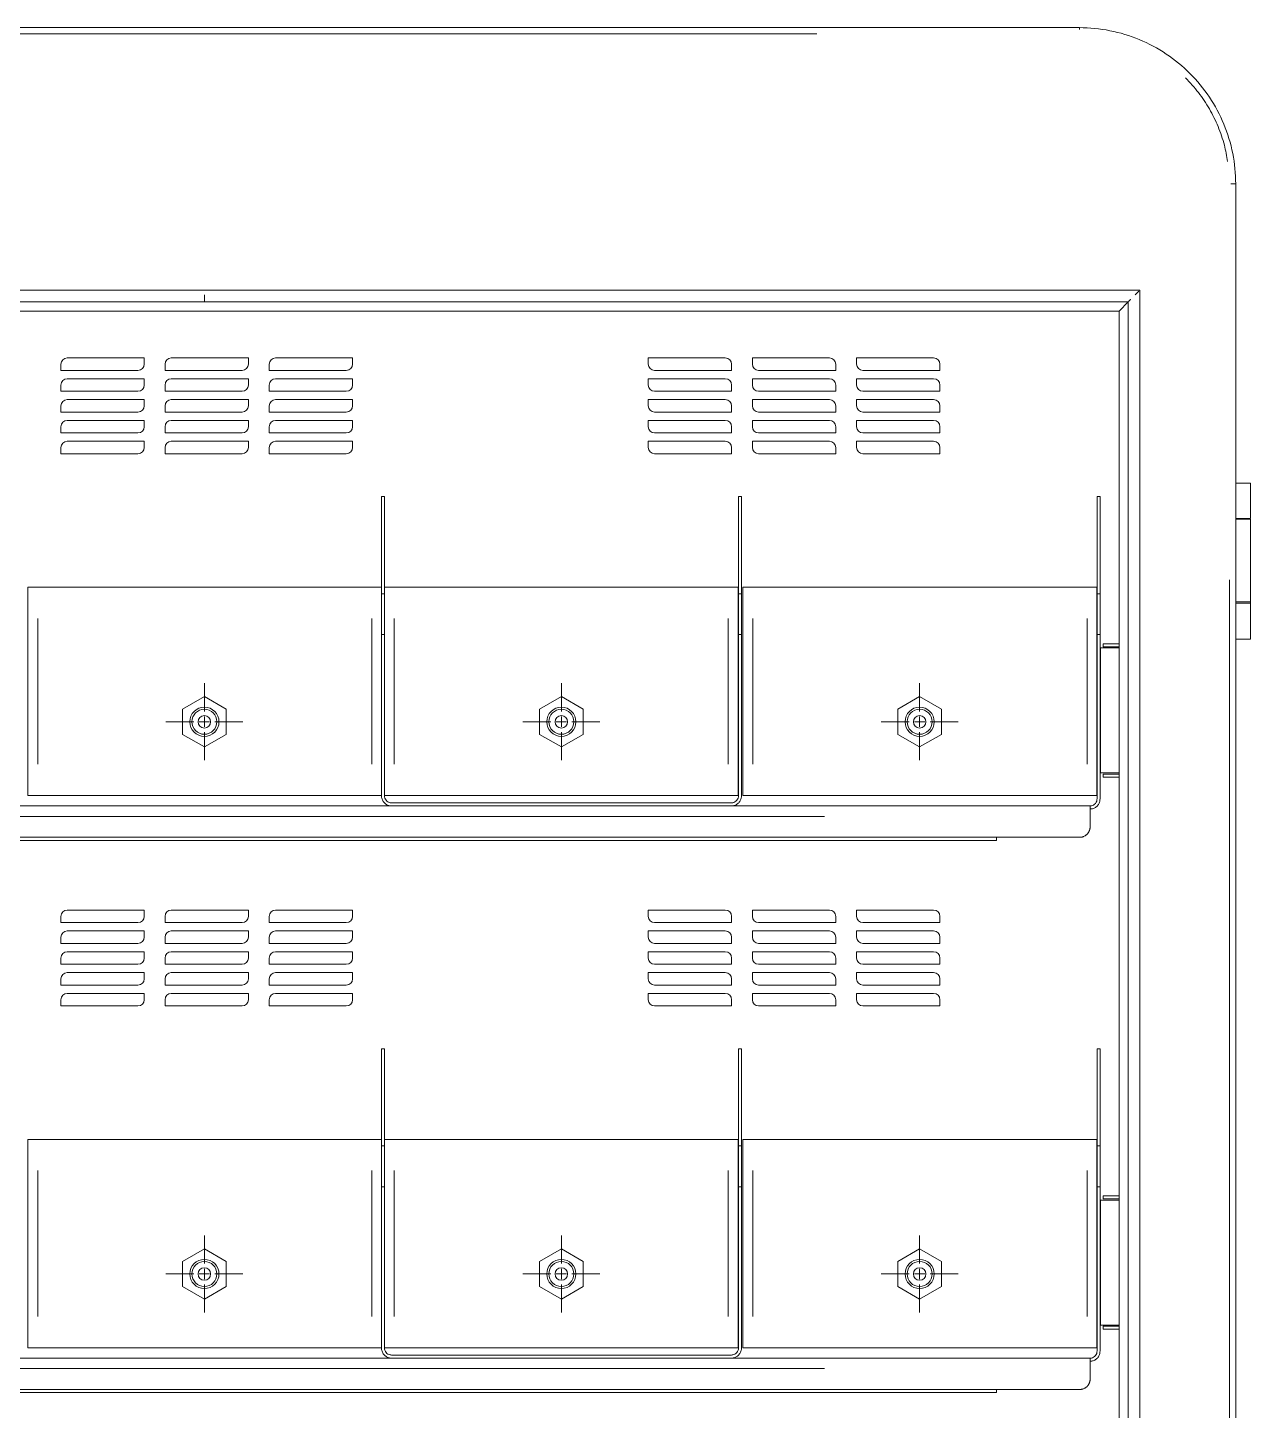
# Model space of a CAD drawing. Header units: millimetres. Extents: x 1896 to 8684, y 846 to 6829.
# Drawn here: x 4286 to 4873, y 4153 to 4816 of the extents above; entities that cross this region are included whole.
import ezdxf

# ---------------------------------------------------------------- set-up
doc = ezdxf.new("R2010")
doc.units = ezdxf.units.MM

# ---------------------------------------------------------------- blocks, each defined once
blk = doc.blocks.new('SW_CENTERMARKSYMBOL_7')
at = {"color": 0, "linetype": 'Continuous', "lineweight": 0}
for p, q in [((0, 5), (0, 18.5)), ((-5, 0), (-18.5, 0)), ((0, 0), (-2.5, 0)), ((0, 0), (0, 2.5)), ((0, 0), (0, -2.5)), ((0, 0), (2.5, 0)), ((5, 0), (18.5, 0)), ((0, -5), (0, -18.5))]:
    blk.add_line(p, q, dxfattribs=at)
blk = doc.blocks.new('SW_CENTERMARKSYMBOL_18')
at = {"color": 0, "linetype": 'Continuous', "lineweight": 0}
for p, q in [((0, 5), (0, 18.5)), ((-5, 0), (-18.5, 0)), ((0, 0), (-2.5, 0)), ((0, 0), (0, 2.5)), ((0, 0), (0, -2.5)), ((0, 0), (2.5, 0)), ((5, 0), (18.5, 0)), ((0, -5), (0, -18.5))]:
    blk.add_line(p, q, dxfattribs=at)
blk = doc.blocks.new('SW_CENTERMARKSYMBOL_19')
at = {"color": 0, "linetype": 'Continuous', "lineweight": 0}
for p, q in [((0, 5), (0, 18.5)), ((-5, 0), (-18.5, 0)), ((0, 0), (-2.5, 0)), ((0, 0), (0, 2.5)), ((0, 0), (0, -2.5)), ((0, 0), (2.5, 0)), ((5, 0), (18.5, 0)), ((0, -5), (0, -18.5))]:
    blk.add_line(p, q, dxfattribs=at)
blk = doc.blocks.new('SW_CENTERMARKSYMBOL_21')
at = {"color": 0, "linetype": 'Continuous', "lineweight": 0}
for p, q in [((0, 5), (0, 18.5)), ((-5, 0), (-18.5, 0)), ((0, 0), (-2.5, 0)), ((0, 0), (0, 2.5)), ((0, 0), (0, -2.5)), ((0, 0), (2.5, 0)), ((5, 0), (18.5, 0)), ((0, -5), (0, -18.5))]:
    blk.add_line(p, q, dxfattribs=at)
blk = doc.blocks.new('SW_CENTERMARKSYMBOL_23')
at = {"color": 0, "linetype": 'Continuous', "lineweight": 0}
for p, q in [((0, 5), (0, 18.5)), ((-5, 0), (-18.5, 0)), ((0, 0), (-2.5, 0)), ((0, 0), (0, 2.5)), ((0, 0), (0, -2.5)), ((0, 0), (2.5, 0)), ((5, 0), (18.5, 0)), ((0, -5), (0, -18.5))]:
    blk.add_line(p, q, dxfattribs=at)
blk = doc.blocks.new('SW_CENTERMARKSYMBOL_24')
at = {"color": 0, "linetype": 'Continuous', "lineweight": 0}
for p, q in [((0, 5), (0, 18.5)), ((-5, 0), (-18.5, 0)), ((0, 0), (-2.5, 0)), ((0, 0), (0, 2.5)), ((0, 0), (0, -2.5)), ((0, 0), (2.5, 0)), ((5, 0), (18.5, 0)), ((0, -5), (0, -18.5))]:
    blk.add_line(p, q, dxfattribs=at)

msp = doc.modelspace()

# ---------------------------------------------------------------- linework, layer by layer
at = {"color": 7, "linetype": 'Continuous', "lineweight": 15}
for p, q in [((3950.5484, 4816.1362), (4790.548, 4816.1362)), ((4865.5483, 4741.1359), (4865.5483, 3474.1359)), ((3921.5481, 4690.1391), (4819.5483, 4690.1391)), ((4370.546, 4690.1205), (3921.5667, 4690.1205)), ((4819.5297, 4690.1205), (4370.546, 4690.1205)), ((4819.5297, 3517.1545), (4819.5297, 4690.1205)), ((4819.5483, 4690.1391), (4819.5483, 3517.1359)), ((4370.546, 4684.5406), (3927.1466, 4684.5406)), ((3931.5378, 4680.1494), (4809.5586, 4680.1494)), ((3931.5388, 4680.1484), (4809.5576, 4680.1484)), ((4813.9502, 4684.5406), (4370.546, 4684.5406)), ((4809.5586, 4680.1494), (4809.5576, 4680.1484)), ((4809.5576, 4680.1484), (4809.5576, 3527.1266)), ((4813.9502, 4684.5406), (4809.5586, 4680.1494)), ((4809.5586, 4680.1494), (4809.5586, 3527.1256)), ((4813.9502, 3522.7342), (4813.9502, 4684.5406)), ((4301.6622, 4654.6395), (4301.6622, 4651.6393)), ((4301.6622, 4651.6393), (4338.6623, 4651.6393)), ((4341.6621, 4657.6393), (4304.6624, 4657.6393)), ((4341.6621, 4654.6395), (4341.6621, 4657.6393)), ((4351.6623, 4654.6395), (4351.6623, 4651.6393)), ((4351.6623, 4651.6393), (4388.662, 4651.6393)), ((4391.6623, 4657.6393), (4354.6621, 4657.6393)), ((4391.6623, 4654.6395), (4391.6623, 4657.6393)), ((4401.6621, 4654.6395), (4401.6621, 4651.6393)), ((4401.6621, 4651.6393), (4438.6622, 4651.6393)), ((4441.662, 4657.6393), (4404.6623, 4657.6393)), ((4441.662, 4654.6395), (4441.662, 4657.6393)), ((4583.5716, 4657.6393), (4583.5716, 4654.6395)), ((4620.5718, 4657.6393), (4583.5716, 4657.6393)), ((4586.5719, 4651.6393), (4623.5716, 4651.6393)), ((4623.5716, 4651.6393), (4623.5716, 4654.6395)), ((4633.5718, 4657.6393), (4633.5718, 4654.6395)), ((4670.5715, 4657.6393), (4633.5718, 4657.6393)), ((4636.5716, 4651.6393), (4673.5718, 4651.6393)), ((4673.5718, 4651.6393), (4673.5718, 4654.6395)), ((4683.5715, 4657.6393), (4683.5715, 4654.6395)), ((4720.5717, 4657.6393), (4683.5715, 4657.6393)), ((4686.5718, 4651.6393), (4723.5715, 4651.6393)), ((4723.5715, 4651.6393), (4723.5715, 4654.6395)), ((4341.6621, 4647.6396), (4304.6624, 4647.6396)), ((4341.6621, 4644.6393), (4341.6621, 4647.6396)), ((4391.6623, 4647.6396), (4354.6621, 4647.6396)), ((4391.6623, 4644.6393), (4391.6623, 4647.6396)), ((4441.662, 4647.6396), (4404.6623, 4647.6396)), ((4441.662, 4644.6393), (4441.662, 4647.6396)), ((4583.5716, 4647.6396), (4583.5716, 4644.6393)), ((4620.5718, 4647.6396), (4583.5716, 4647.6396)), ((4633.5718, 4647.6396), (4633.5718, 4644.6393)), ((4670.5715, 4647.6396), (4633.5718, 4647.6396)), ((4683.5715, 4647.6396), (4683.5715, 4644.6393)), ((4720.5717, 4647.6396), (4683.5715, 4647.6396)), ((4301.6622, 4644.6393), (4301.6622, 4641.6395)), ((4301.6622, 4641.6395), (4338.6623, 4641.6395)), ((4351.6623, 4644.6393), (4351.6623, 4641.6395)), ((4351.6623, 4641.6395), (4388.662, 4641.6395)), ((4401.6621, 4644.6393), (4401.6621, 4641.6395)), ((4401.6621, 4641.6395), (4438.6622, 4641.6395)), ((4586.5719, 4641.6395), (4623.5716, 4641.6395)), ((4623.5716, 4641.6395), (4623.5716, 4644.6393)), ((4636.5716, 4641.6395), (4673.5718, 4641.6395)), ((4673.5718, 4641.6395), (4673.5718, 4644.6393)), ((4686.5718, 4641.6395), (4723.5715, 4641.6395)), ((4723.5715, 4641.6395), (4723.5715, 4644.6393)), ((4301.6622, 4634.6396), (4301.6622, 4631.6393)), ((4301.6622, 4631.6393), (4338.6623, 4631.6393)), ((4341.6621, 4637.6393), (4304.6624, 4637.6393)), ((4341.6621, 4634.6396), (4341.6621, 4637.6393)), ((4351.6623, 4634.6396), (4351.6623, 4631.6393)), ((4351.6623, 4631.6393), (4388.662, 4631.6393)), ((4391.6623, 4637.6393), (4354.6621, 4637.6393)), ((4391.6623, 4634.6396), (4391.6623, 4637.6393)), ((4401.6621, 4634.6396), (4401.6621, 4631.6393)), ((4401.6621, 4631.6393), (4438.6622, 4631.6393)), ((4441.662, 4637.6393), (4404.6623, 4637.6393)), ((4441.662, 4634.6396), (4441.662, 4637.6393)), ((4583.5716, 4637.6393), (4583.5716, 4634.6396)), ((4620.5718, 4637.6393), (4583.5716, 4637.6393)), ((4586.5719, 4631.6393), (4623.5716, 4631.6393)), ((4623.5716, 4631.6393), (4623.5716, 4634.6396)), ((4633.5718, 4637.6393), (4633.5718, 4634.6396)), ((4670.5715, 4637.6393), (4633.5718, 4637.6393)), ((4636.5716, 4631.6393), (4673.5718, 4631.6393)), ((4673.5718, 4631.6393), (4673.5718, 4634.6396)), ((4683.5715, 4637.6393), (4683.5715, 4634.6396)), ((4720.5717, 4637.6393), (4683.5715, 4637.6393)), ((4686.5718, 4631.6393), (4723.5715, 4631.6393)), ((4723.5715, 4631.6393), (4723.5715, 4634.6396)), ((4341.6621, 4627.6393), (4304.6624, 4627.6393)), ((4341.6621, 4624.6393), (4341.6621, 4627.6393)), ((4391.6623, 4627.6393), (4354.6621, 4627.6393)), ((4391.6623, 4624.6393), (4391.6623, 4627.6393)), ((4441.662, 4627.6393), (4404.6623, 4627.6393)), ((4441.662, 4624.6393), (4441.662, 4627.6393)), ((4583.5716, 4627.6393), (4583.5716, 4624.6393)), ((4620.5718, 4627.6393), (4583.5716, 4627.6393)), ((4633.5718, 4627.6393), (4633.5718, 4624.6393)), ((4670.5715, 4627.6393), (4633.5718, 4627.6393)), ((4683.5715, 4627.6393), (4683.5715, 4624.6393)), ((4720.5717, 4627.6393), (4683.5715, 4627.6393)), ((4301.6622, 4624.6393), (4301.6622, 4621.6393)), ((4301.6622, 4621.6393), (4338.6623, 4621.6393)), ((4351.6623, 4624.6393), (4351.6623, 4621.6393)), ((4351.6623, 4621.6393), (4388.662, 4621.6393)), ((4401.6621, 4624.6393), (4401.6621, 4621.6393)), ((4401.6621, 4621.6393), (4438.6622, 4621.6393)), ((4586.5719, 4621.6393), (4623.5716, 4621.6393)), ((4623.5716, 4621.6393), (4623.5716, 4624.6393)), ((4636.5716, 4621.6393), (4673.5718, 4621.6393)), ((4673.5718, 4621.6393), (4673.5718, 4624.6393)), ((4686.5718, 4621.6393), (4723.5715, 4621.6393)), ((4723.5715, 4621.6393), (4723.5715, 4624.6393)), ((4301.6622, 4614.6393), (4301.6622, 4611.6393)), ((4341.6621, 4617.6394), (4304.6624, 4617.6394)), ((4341.6621, 4614.6393), (4341.6621, 4617.6394)), ((4351.6623, 4614.6393), (4351.6623, 4611.6393)), ((4391.6623, 4617.6394), (4354.6621, 4617.6394)), ((4391.6623, 4614.6393), (4391.6623, 4617.6394)), ((4401.6621, 4614.6393), (4401.6621, 4611.6393)), ((4441.662, 4617.6394), (4404.6623, 4617.6394)), ((4441.662, 4614.6393), (4441.662, 4617.6394)), ((4583.5716, 4617.6394), (4583.5716, 4614.6393)), ((4620.5718, 4617.6394), (4583.5716, 4617.6394)), ((4623.5716, 4611.6393), (4623.5716, 4614.6393)), ((4633.5718, 4617.6394), (4633.5718, 4614.6393)), ((4670.5715, 4617.6394), (4633.5718, 4617.6394)), ((4673.5718, 4611.6393), (4673.5718, 4614.6393)), ((4683.5715, 4617.6394), (4683.5715, 4614.6393)), ((4720.5717, 4617.6394), (4683.5715, 4617.6394)), ((4723.5715, 4611.6393), (4723.5715, 4614.6393)), ((4301.6622, 4611.6393), (4338.6623, 4611.6393)), ((4351.6623, 4611.6393), (4388.662, 4611.6393)), ((4401.6621, 4611.6393), (4438.6622, 4611.6393)), ((4586.5719, 4611.6393), (4623.5716, 4611.6393)), ((4636.5716, 4611.6393), (4673.5718, 4611.6393)), ((4686.5718, 4611.6393), (4723.5715, 4611.6393)), ((4865.5483, 4597.6143), (4865.5745, 4597.6143)), ((4865.5745, 4597.6143), (4865.5745, 4594.6143)), ((4865.5745, 4597.6143), (4872.5745, 4597.6143)), ((4865.5745, 4594.6143), (4865.5745, 4583.5925)), ((4872.5745, 4580.5924), (4872.5745, 4597.6143)), ((4455.5261, 4591.1389), (4456.959, 4591.1389)), ((4455.5261, 4591.1389), (4455.5261, 4544.457)), ((4456.959, 4544.457), (4456.959, 4591.1389)), ((4626.9147, 4591.1389), (4628.3481, 4591.1389)), ((4626.9147, 4544.457), (4626.9147, 4591.1389)), ((4628.3481, 4591.1389), (4628.3481, 4544.457)), ((4799.02, 4591.1389), (4800.4529, 4591.1389)), ((4799.02, 4544.457), (4799.02, 4591.1389)), ((4800.4529, 4591.1389), (4800.4529, 4544.457)), ((4865.5745, 4580.5924), (4865.5483, 4580.5924)), ((4865.5483, 4580.3249), (4872.5745, 4580.3249)), ((4865.5745, 4583.5925), (4865.5745, 4580.5924)), ((4872.5745, 4580.5924), (4865.5745, 4580.5924)), ((4868.9629, 4580.3249), (4868.9629, 4580.5924)), ((4872.5745, 4539.9037), (4872.5745, 4580.3249)), ((4285.866, 4547.6389), (4285.866, 4447.639)), ((4290.6429, 4547.6389), (4450.987, 4547.6389)), ((4461.6467, 4547.6389), (4621.9909, 4547.6389)), ((4626.7673, 4447.639), (4626.7673, 4547.6389)), ((4629.059, 4547.6389), (4629.059, 4447.639)), ((4633.836, 4547.6389), (4794.1801, 4547.6389)), ((4798.9571, 4547.6389), (4798.9571, 4447.639)), ((4455.5261, 4524.8797), (4455.5261, 4544.457)), ((4456.959, 4544.457), (4456.959, 4524.8797)), ((4626.9147, 4524.8797), (4626.9147, 4544.457)), ((4628.3481, 4544.457), (4628.3481, 4524.8797)), ((4799.02, 4524.8797), (4799.02, 4544.457)), ((4800.4529, 4544.457), (4800.4529, 4524.8797)), ((4865.5483, 4540.6385), (4865.5745, 4540.6385)), ((4872.5745, 4539.9037), (4865.5483, 4539.9037)), ((4865.5745, 4540.6385), (4865.5745, 4537.6385)), ((4865.5745, 4540.6385), (4872.5745, 4540.6385)), ((4872.5745, 4522.6143), (4872.5745, 4540.6385)), ((4865.5745, 4537.6385), (4865.5745, 4525.6143)), ((4865.5745, 4525.6143), (4865.5745, 4522.6143)), ((4455.5261, 4447.639), (4455.5261, 4524.8797)), ((4456.959, 4524.8797), (4456.959, 4447.639)), ((4626.9147, 4524.8797), (4626.9147, 4447.639)), ((4628.3481, 4447.639), (4628.3481, 4524.8797)), ((4799.02, 4524.8797), (4799.02, 4446.1389)), ((4800.4529, 4446.1389), (4800.4529, 4524.8797)), ((4802.0079, 4520.4824), (4802.0079, 4519.0468)), ((4802.0079, 4520.4824), (4809.5576, 4520.4824)), ((4809.5576, 4519.0468), (4802.0079, 4519.0468)), ((4865.5745, 4522.6143), (4865.5483, 4522.6143)), ((4872.5745, 4522.6143), (4865.5745, 4522.6143)), ((4800.5735, 4518.4823), (4800.5735, 4458.4823)), ((4809.5576, 4518.4823), (4800.5735, 4518.4823)), ((4360.1043, 4489.0657), (4370.5484, 4495.0955)), ((4370.5484, 4495.0955), (4380.9926, 4489.0657)), ((4531.4342, 4489.0657), (4541.8784, 4495.0955)), ((4541.8784, 4495.0955), (4552.3226, 4489.0657)), ((4703.4041, 4489.0657), (4713.8483, 4495.0955)), ((4713.8483, 4495.0955), (4724.2925, 4489.0657)), ((4360.1043, 4477.0058), (4360.1043, 4489.0657)), ((4380.9926, 4489.0657), (4380.9926, 4477.0058)), ((4531.4342, 4477.0058), (4531.4342, 4489.0657)), ((4552.3226, 4489.0657), (4552.3226, 4477.0058)), ((4703.4041, 4477.0058), (4703.4041, 4489.0657)), ((4724.2925, 4489.0657), (4724.2925, 4477.0058)), ((4370.5484, 4470.9759), (4360.1043, 4477.0058)), ((4380.9926, 4477.0058), (4370.5484, 4470.9759)), ((4541.8784, 4470.9759), (4531.4342, 4477.0058)), ((4552.3226, 4477.0058), (4541.8784, 4470.9759)), ((4713.8483, 4470.9759), (4703.4041, 4477.0058)), ((4724.2925, 4477.0058), (4713.8483, 4470.9759)), ((4800.5735, 4458.4823), (4809.5576, 4458.4823)), ((4802.0079, 4456.4822), (4802.0079, 4457.9177)), ((4809.5576, 4457.9177), (4802.0079, 4457.9177)), ((4802.0079, 4456.4822), (4809.5576, 4456.4822)), ((4450.987, 4447.639), (4290.6429, 4447.639)), ((4621.9909, 4447.639), (4461.6467, 4447.639)), ((4794.1801, 4447.639), (4633.836, 4447.639)), ((3945.42, 4442.6389), (4795.6764, 4442.6389)), ((4623.5711, 4444.1391), (4460.303, 4444.1391)), ((4460.303, 4442.6389), (4623.5711, 4442.6389)), ((4795.6764, 4442.6389), (4795.6764, 4437.639)), ((4795.6764, 4437.639), (4795.6764, 4432.6389)), ((3950.2613, 4427.6391), (4790.8351, 4427.6391)), ((3995.9666, 4426.1261), (4750.6968, 4426.1261)), ((4750.6968, 4427.6391), (4750.6968, 4426.1261)), ((4301.6622, 4389.6394), (4301.6622, 4386.6394)), ((4301.6622, 4386.6394), (4338.6623, 4386.6394)), ((4341.6621, 4392.6394), (4304.6624, 4392.6394)), ((4341.6621, 4389.6394), (4341.6621, 4392.6394)), ((4351.6623, 4389.6394), (4351.6623, 4386.6394)), ((4351.6623, 4386.6394), (4388.662, 4386.6394)), ((4391.6623, 4392.6394), (4354.6621, 4392.6394)), ((4391.6623, 4389.6394), (4391.6623, 4392.6394)), ((4401.6621, 4389.6394), (4401.6621, 4386.6394)), ((4401.6621, 4386.6394), (4438.6622, 4386.6394)), ((4441.662, 4392.6394), (4404.6623, 4392.6394)), ((4441.662, 4389.6394), (4441.662, 4392.6394)), ((4583.5716, 4392.6394), (4583.5716, 4389.6394)), ((4620.5718, 4392.6394), (4583.5716, 4392.6394)), ((4586.5719, 4386.6394), (4623.5716, 4386.6394)), ((4623.5716, 4386.6394), (4623.5716, 4389.6394)), ((4633.5718, 4392.6394), (4633.5718, 4389.6394)), ((4670.5715, 4392.6394), (4633.5718, 4392.6394)), ((4636.5716, 4386.6394), (4673.5718, 4386.6394)), ((4673.5718, 4386.6394), (4673.5718, 4389.6394)), ((4683.5715, 4392.6394), (4683.5715, 4389.6394)), ((4720.5717, 4392.6394), (4683.5715, 4392.6394)), ((4686.5718, 4386.6394), (4723.5715, 4386.6394)), ((4723.5715, 4386.6394), (4723.5715, 4389.6394)), ((4301.6622, 4379.6394), (4301.6622, 4376.6394)), ((4341.6621, 4382.6395), (4304.6624, 4382.6395)), ((4341.6621, 4379.6394), (4341.6621, 4382.6395)), ((4351.6623, 4379.6394), (4351.6623, 4376.6394)), ((4391.6623, 4382.6395), (4354.6621, 4382.6395)), ((4391.6623, 4379.6394), (4391.6623, 4382.6395)), ((4401.6621, 4379.6394), (4401.6621, 4376.6394)), ((4441.662, 4382.6395), (4404.6623, 4382.6395)), ((4441.662, 4379.6394), (4441.662, 4382.6395)), ((4583.5716, 4382.6395), (4583.5716, 4379.6394)), ((4620.5718, 4382.6395), (4583.5716, 4382.6395)), ((4623.5716, 4376.6394), (4623.5716, 4379.6394)), ((4633.5718, 4382.6395), (4633.5718, 4379.6394)), ((4670.5715, 4382.6395), (4633.5718, 4382.6395)), ((4673.5718, 4376.6394), (4673.5718, 4379.6394)), ((4683.5715, 4382.6395), (4683.5715, 4379.6394)), ((4720.5717, 4382.6395), (4683.5715, 4382.6395)), ((4723.5715, 4376.6394), (4723.5715, 4379.6394)), ((4301.6622, 4376.6394), (4338.6623, 4376.6394)), ((4351.6623, 4376.6394), (4388.662, 4376.6394)), ((4401.6621, 4376.6394), (4438.6622, 4376.6394)), ((4586.5719, 4376.6394), (4623.5716, 4376.6394)), ((4636.5716, 4376.6394), (4673.5718, 4376.6394)), ((4686.5718, 4376.6394), (4723.5715, 4376.6394)), ((4301.6622, 4369.6394), (4301.6622, 4366.6394)), ((4301.6622, 4366.6394), (4338.6623, 4366.6394)), ((4341.6621, 4372.6395), (4304.6624, 4372.6395)), ((4341.6621, 4369.6394), (4341.6621, 4372.6395)), ((4351.6623, 4369.6394), (4351.6623, 4366.6394)), ((4351.6623, 4366.6394), (4388.662, 4366.6394)), ((4391.6623, 4372.6395), (4354.6621, 4372.6395)), ((4391.6623, 4369.6394), (4391.6623, 4372.6395)), ((4401.6621, 4369.6394), (4401.6621, 4366.6394)), ((4401.6621, 4366.6394), (4438.6622, 4366.6394)), ((4441.662, 4372.6395), (4404.6623, 4372.6395)), ((4441.662, 4369.6394), (4441.662, 4372.6395)), ((4583.5716, 4372.6395), (4583.5716, 4369.6394)), ((4620.5718, 4372.6395), (4583.5716, 4372.6395)), ((4586.5719, 4366.6394), (4623.5716, 4366.6394)), ((4623.5716, 4366.6394), (4623.5716, 4369.6394)), ((4633.5718, 4372.6395), (4633.5718, 4369.6394)), ((4670.5715, 4372.6395), (4633.5718, 4372.6395)), ((4636.5716, 4366.6394), (4673.5718, 4366.6394)), ((4673.5718, 4366.6394), (4673.5718, 4369.6394)), ((4683.5715, 4372.6395), (4683.5715, 4369.6394)), ((4720.5717, 4372.6395), (4683.5715, 4372.6395)), ((4686.5718, 4366.6394), (4723.5715, 4366.6394)), ((4723.5715, 4366.6394), (4723.5715, 4369.6394)), ((4301.6622, 4359.6395), (4301.6622, 4356.6394)), ((4341.6621, 4362.6395), (4304.6624, 4362.6395)), ((4341.6621, 4359.6395), (4341.6621, 4362.6395)), ((4351.6623, 4359.6395), (4351.6623, 4356.6394)), ((4391.6623, 4362.6395), (4354.6621, 4362.6395)), ((4391.6623, 4359.6395), (4391.6623, 4362.6395)), ((4401.6621, 4359.6395), (4401.6621, 4356.6394)), ((4441.662, 4362.6395), (4404.6623, 4362.6395)), ((4441.662, 4359.6395), (4441.662, 4362.6395)), ((4583.5716, 4362.6395), (4583.5716, 4359.6395)), ((4620.5718, 4362.6395), (4583.5716, 4362.6395)), ((4623.5716, 4356.6394), (4623.5716, 4359.6395)), ((4633.5718, 4362.6395), (4633.5718, 4359.6395)), ((4670.5715, 4362.6395), (4633.5718, 4362.6395)), ((4673.5718, 4356.6394), (4673.5718, 4359.6395)), ((4683.5715, 4362.6395), (4683.5715, 4359.6395)), ((4720.5717, 4362.6395), (4683.5715, 4362.6395)), ((4723.5715, 4356.6394), (4723.5715, 4359.6395)), ((4301.6622, 4356.6394), (4338.6623, 4356.6394)), ((4351.6623, 4356.6394), (4388.662, 4356.6394)), ((4401.6621, 4356.6394), (4438.6622, 4356.6394)), ((4586.5719, 4356.6394), (4623.5716, 4356.6394)), ((4636.5716, 4356.6394), (4673.5718, 4356.6394)), ((4686.5718, 4356.6394), (4723.5715, 4356.6394)), ((4301.6622, 4349.6395), (4301.6622, 4346.6394)), ((4301.6622, 4346.6394), (4338.6623, 4346.6394)), ((4341.6621, 4352.6395), (4304.6624, 4352.6395)), ((4341.6621, 4349.6395), (4341.6621, 4352.6395)), ((4351.6623, 4349.6395), (4351.6623, 4346.6394)), ((4351.6623, 4346.6394), (4388.662, 4346.6394)), ((4391.6623, 4352.6395), (4354.6621, 4352.6395)), ((4391.6623, 4349.6395), (4391.6623, 4352.6395)), ((4401.6621, 4349.6395), (4401.6621, 4346.6394)), ((4401.6621, 4346.6394), (4438.6622, 4346.6394)), ((4441.662, 4352.6395), (4404.6623, 4352.6395)), ((4441.662, 4349.6395), (4441.662, 4352.6395)), ((4583.5716, 4352.6395), (4583.5716, 4349.6395)), ((4620.5718, 4352.6395), (4583.5716, 4352.6395)), ((4586.5719, 4346.6394), (4623.5716, 4346.6394)), ((4623.5716, 4346.6394), (4623.5716, 4349.6395)), ((4633.5718, 4352.6395), (4633.5718, 4349.6395)), ((4670.5715, 4352.6395), (4633.5718, 4352.6395)), ((4636.5716, 4346.6394), (4673.5718, 4346.6394)), ((4673.5718, 4346.6394), (4673.5718, 4349.6395)), ((4683.5715, 4352.6395), (4683.5715, 4349.6395)), ((4720.5717, 4352.6395), (4683.5715, 4352.6395)), ((4686.5718, 4346.6394), (4723.5715, 4346.6394)), ((4723.5715, 4346.6394), (4723.5715, 4349.6395)), ((4455.5261, 4326.139), (4456.959, 4326.139)), ((4455.5261, 4326.139), (4455.5261, 4279.4569)), ((4456.959, 4279.4569), (4456.959, 4326.139)), ((4626.9147, 4326.139), (4628.3481, 4326.139)), ((4626.9147, 4279.4569), (4626.9147, 4326.139)), ((4628.3481, 4326.139), (4628.3481, 4279.4569)), ((4799.02, 4326.139), (4800.4529, 4326.139)), ((4799.02, 4279.4569), (4799.02, 4326.139)), ((4800.4529, 4326.139), (4800.4529, 4279.4569)), ((4285.866, 4282.6391), (4285.866, 4182.6389)), ((4290.6429, 4282.6391), (4450.987, 4282.6391)), ((4461.6467, 4282.6391), (4621.9909, 4282.6391)), ((4626.7673, 4182.6389), (4626.7673, 4282.6391)), ((4629.059, 4282.6391), (4629.059, 4182.6389)), ((4633.836, 4282.6391), (4794.1801, 4282.6391)), ((4798.9571, 4282.6391), (4798.9571, 4182.6389)), ((4455.5261, 4259.8796), (4455.5261, 4279.4569)), ((4456.959, 4279.4569), (4456.959, 4259.8796)), ((4626.9147, 4259.8796), (4626.9147, 4279.4569)), ((4628.3481, 4279.4569), (4628.3481, 4259.8796)), ((4799.02, 4259.8796), (4799.02, 4279.4569)), ((4800.4529, 4279.4569), (4800.4529, 4259.8796)), ((4455.5261, 4182.6389), (4455.5261, 4259.8796)), ((4456.959, 4259.8796), (4456.959, 4182.6389)), ((4626.9147, 4259.8796), (4626.9147, 4182.6389)), ((4628.3481, 4182.6389), (4628.3481, 4259.8796)), ((4799.02, 4259.8796), (4799.02, 4181.139)), ((4800.4529, 4181.139), (4800.4529, 4259.8796)), ((4800.5735, 4253.4824), (4800.5735, 4193.4822)), ((4809.5576, 4253.4824), (4800.5735, 4253.4824)), ((4802.0079, 4255.4822), (4802.0079, 4254.047)), ((4802.0079, 4255.4822), (4809.5576, 4255.4822)), ((4809.5576, 4254.047), (4802.0079, 4254.047)), ((4360.1043, 4224.0656), (4370.5484, 4230.0957)), ((4370.5484, 4230.0957), (4380.9926, 4224.0656)), ((4531.4342, 4224.0656), (4541.8784, 4230.0957)), ((4541.8784, 4230.0957), (4552.3226, 4224.0656)), ((4713.8483, 4230.0957), (4703.4041, 4224.0656)), ((4724.2925, 4224.0656), (4713.8483, 4230.0957)), ((4360.1043, 4212.0059), (4360.1043, 4224.0656)), ((4380.9926, 4224.0656), (4380.9926, 4212.0059)), ((4531.4342, 4212.0059), (4531.4342, 4224.0656)), ((4552.3226, 4224.0656), (4552.3226, 4212.0059)), ((4703.4041, 4224.0656), (4703.4041, 4212.0059)), ((4724.2925, 4212.0059), (4724.2925, 4224.0656)), ((4370.5484, 4205.9758), (4360.1043, 4212.0059)), ((4380.9926, 4212.0059), (4370.5484, 4205.9758)), ((4541.8784, 4205.9758), (4531.4342, 4212.0059)), ((4552.3226, 4212.0059), (4541.8784, 4205.9758)), ((4703.4041, 4212.0059), (4713.8483, 4205.9758)), ((4713.8483, 4205.9758), (4724.2925, 4212.0059)), ((4800.5735, 4193.4822), (4809.5576, 4193.4822)), ((4802.0079, 4191.4824), (4802.0079, 4192.9176)), ((4809.5576, 4192.9176), (4802.0079, 4192.9176)), ((4802.0079, 4191.4824), (4809.5576, 4191.4824)), ((4450.987, 4182.6389), (4290.6429, 4182.6389)), ((4621.9909, 4182.6389), (4461.6467, 4182.6389)), ((4794.1801, 4182.6389), (4633.836, 4182.6389)), ((3945.42, 4177.6391), (4795.6764, 4177.6391)), ((4623.5711, 4179.1389), (4460.303, 4179.1389)), ((4460.303, 4177.6391), (4623.5711, 4177.6391)), ((4795.6764, 4177.6391), (4795.6764, 4172.6389)), ((4795.6764, 4172.6389), (4795.6764, 4167.6391)), ((3950.2613, 4162.639), (4790.8351, 4162.639)), ((3995.9666, 4161.1259), (4750.6968, 4161.1259)), ((4750.6968, 4162.639), (4750.6968, 4161.1259))]:
    msp.add_line(p, q, dxfattribs=at)
at = {"color": 8, "linetype": 'Continuous', "lineweight": 15}
for p, q in [((4664.5481, 4813.1359), (4076.5483, 4813.1359)), ((4790.548, 4816.0918), (4790.548, 4815.2574)), ((4863.2461, 4741.1359), (4865.3199, 4741.1359)), ((4819.0653, 4689.6561), (4817.3401, 4687.9304)), ((4865.5703, 4594.6143), (4865.5521, 4594.6143)), ((4865.5521, 4583.5925), (4865.5703, 4583.5925)), ((4862.5481, 3664.1861), (4862.5481, 4551.086)), ((4455.7411, 4544.457), (4456.7444, 4544.457)), ((4627.1297, 4544.457), (4628.133, 4544.457)), ((4799.235, 4544.457), (4800.2383, 4544.457)), ((4290.6429, 4532.6391), (4290.6429, 4462.6389)), ((4450.987, 4532.6391), (4450.987, 4462.6389)), ((4461.6467, 4462.6389), (4461.6467, 4532.6391)), ((4621.9909, 4462.6389), (4621.9909, 4532.6391)), ((4633.836, 4532.6391), (4633.836, 4462.6389)), ((4794.1801, 4532.6391), (4794.1801, 4462.6389)), ((4865.5703, 4537.6385), (4865.5521, 4537.6385)), ((4865.5521, 4525.6143), (4865.5703, 4525.6143)), ((4456.7444, 4524.8797), (4455.7411, 4524.8797)), ((4628.133, 4524.8797), (4627.1297, 4524.8797)), ((4800.2383, 4524.8797), (4799.235, 4524.8797)), ((4668.1377, 4437.639), (4072.9587, 4437.639)), ((4455.7411, 4279.4569), (4456.7444, 4279.4569)), ((4627.1297, 4279.4569), (4628.133, 4279.4569)), ((4799.235, 4279.4569), (4800.2383, 4279.4569)), ((4290.6429, 4267.639), (4290.6429, 4197.639)), ((4450.987, 4267.639), (4450.987, 4197.639)), ((4461.6467, 4197.639), (4461.6467, 4267.639)), ((4621.9909, 4197.639), (4621.9909, 4267.639)), ((4633.836, 4267.639), (4633.836, 4197.639)), ((4794.1801, 4267.639), (4794.1801, 4197.639)), ((4456.7444, 4259.8796), (4455.7411, 4259.8796)), ((4628.133, 4259.8796), (4627.1297, 4259.8796)), ((4800.2383, 4259.8796), (4799.235, 4259.8796)), ((4668.1377, 4172.6389), (4072.9587, 4172.6389))]:
    msp.add_line(p, q, dxfattribs=at)
at = {"color": 7, "linetype": 'Continuous', "lineweight": 15}
for centre, radius in [((4370.5483, 4483.0358), 7), ((4370.5483, 4483.0358), 6.0092), ((4370.5483, 4483.0358), 3), ((4541.8783, 4483.0358), 7), ((4541.8783, 4483.0358), 6.0092), ((4541.8783, 4483.0358), 3), ((4713.8483, 4483.0358), 7), ((4713.8483, 4483.0358), 6.0092), ((4713.8483, 4483.0358), 3), ((4370.5483, 4218.0358), 7), ((4370.5483, 4218.0358), 6.0092), ((4370.5483, 4218.0358), 3), ((4541.8783, 4218.0358), 7), ((4541.8783, 4218.0358), 6.0092), ((4541.8783, 4218.0358), 3), ((4713.8483, 4218.0358), 7), ((4713.8483, 4218.0358), 6.0092), ((4713.8483, 4218.0358), 3)]:
    msp.add_circle(centre, radius, dxfattribs=at)
for centre, start, end in [((4304.6622, 4654.6394), 90, 180), ((4338.6622, 4654.6394), 270, 0), ((4354.6622, 4654.6394), 90, 180), ((4388.6622, 4654.6394), 270, 0), ((4404.6622, 4654.6394), 90, 180), ((4438.6622, 4654.6394), 270, 0), ((4586.5717, 4654.6394), 180, 270), ((4620.5717, 4654.6394), 0, 90), ((4636.5717, 4654.6394), 180, 270), ((4670.5717, 4654.6394), 0, 90), ((4686.5717, 4654.6394), 180, 270), ((4720.5717, 4654.6394), 0, 90), ((4304.6622, 4644.6394), 90, 180), ((4354.6622, 4644.6394), 90, 180), ((4404.6622, 4644.6394), 90, 180), ((4620.5717, 4644.6394), 0, 90), ((4670.5717, 4644.6394), 0, 90), ((4720.5717, 4644.6394), 0, 90), ((4338.6622, 4644.6394), 270, 0), ((4388.6622, 4644.6394), 270, 0), ((4438.6622, 4644.6394), 270, 0), ((4586.5717, 4644.6394), 180, 270), ((4636.5717, 4644.6394), 180, 270), ((4686.5717, 4644.6394), 180, 270), ((4304.6622, 4634.6394), 90, 180), ((4338.6622, 4634.6394), 270, 0), ((4354.6622, 4634.6394), 90, 180), ((4388.6622, 4634.6394), 270, 0), ((4404.6622, 4634.6394), 90, 180), ((4438.6622, 4634.6394), 270, 0), ((4586.5717, 4634.6394), 180, 270), ((4620.5717, 4634.6394), 0, 90), ((4636.5717, 4634.6394), 180, 270), ((4670.5717, 4634.6394), 0, 90), ((4686.5717, 4634.6394), 180, 270), ((4720.5717, 4634.6394), 0, 90), ((4304.6622, 4624.6394), 90, 180), ((4354.6622, 4624.6394), 90, 180), ((4404.6622, 4624.6394), 90, 180), ((4620.5717, 4624.6394), 0, 90), ((4670.5717, 4624.6394), 0, 90), ((4720.5717, 4624.6394), 0, 90), ((4338.6622, 4624.6394), 270, 0), ((4388.6622, 4624.6394), 270, 0), ((4438.6622, 4624.6394), 270, 0), ((4586.5717, 4624.6394), 180, 270), ((4636.5717, 4624.6394), 180, 270), ((4686.5717, 4624.6394), 180, 270), ((4304.6622, 4614.6394), 90, 180), ((4338.6622, 4614.6394), 270, 0), ((4354.6622, 4614.6394), 90, 180), ((4388.6622, 4614.6394), 270, 0), ((4404.6622, 4614.6394), 90, 180), ((4438.6622, 4614.6394), 270, 0), ((4586.5717, 4614.6394), 180, 270), ((4620.5717, 4614.6394), 0, 90), ((4636.5717, 4614.6394), 180, 270), ((4670.5717, 4614.6394), 0, 90), ((4686.5717, 4614.6394), 180, 270), ((4720.5717, 4614.6394), 0, 90), ((4304.6622, 4389.6394), 90, 180), ((4338.6622, 4389.6394), 270, 0), ((4354.6622, 4389.6394), 90, 180), ((4388.6622, 4389.6394), 270, 0), ((4404.6622, 4389.6394), 90, 180), ((4438.6622, 4389.6394), 270, 0), ((4586.5717, 4389.6394), 180, 270), ((4620.5717, 4389.6394), 0, 90), ((4636.5717, 4389.6394), 180, 270), ((4670.5717, 4389.6394), 0, 90), ((4686.5717, 4389.6394), 180, 270), ((4720.5717, 4389.6394), 0, 90), ((4304.6622, 4379.6394), 90, 180), ((4338.6622, 4379.6394), 270, 0), ((4354.6622, 4379.6394), 90, 180), ((4388.6622, 4379.6394), 270, 0), ((4404.6622, 4379.6394), 90, 180), ((4438.6622, 4379.6394), 270, 0), ((4586.5717, 4379.6394), 180, 270), ((4620.5717, 4379.6394), 0, 90), ((4636.5717, 4379.6394), 180, 270), ((4670.5717, 4379.6394), 0, 90), ((4686.5717, 4379.6394), 180, 270), ((4720.5717, 4379.6394), 0, 90), ((4304.6622, 4369.6394), 90, 180), ((4338.6622, 4369.6394), 270, 0), ((4354.6622, 4369.6394), 90, 180), ((4388.6622, 4369.6394), 270, 0), ((4404.6622, 4369.6394), 90, 180), ((4438.6622, 4369.6394), 270, 0), ((4586.5717, 4369.6394), 180, 270), ((4620.5717, 4369.6394), 0, 90), ((4636.5717, 4369.6394), 180, 270), ((4670.5717, 4369.6394), 0, 90), ((4686.5717, 4369.6394), 180, 270), ((4720.5717, 4369.6394), 0, 90), ((4304.6622, 4359.6394), 90, 180), ((4338.6622, 4359.6394), 270, 0), ((4354.6622, 4359.6394), 90, 180), ((4388.6622, 4359.6394), 270, 0), ((4404.6622, 4359.6394), 90, 180), ((4438.6622, 4359.6394), 270, 0), ((4586.5717, 4359.6394), 180, 270), ((4620.5717, 4359.6394), 0, 90), ((4636.5717, 4359.6394), 180, 270), ((4670.5717, 4359.6394), 0, 90), ((4686.5717, 4359.6394), 180, 270), ((4720.5717, 4359.6394), 0, 90), ((4304.6622, 4349.6394), 90, 180), ((4338.6622, 4349.6394), 270, 0), ((4354.6622, 4349.6394), 90, 180), ((4388.6622, 4349.6394), 270, 0), ((4404.6622, 4349.6394), 90, 180), ((4438.6622, 4349.6394), 270, 0), ((4586.5717, 4349.6394), 180, 270), ((4620.5717, 4349.6394), 0, 90), ((4636.5717, 4349.6394), 180, 270), ((4670.5717, 4349.6394), 0, 90), ((4686.5717, 4349.6394), 180, 270), ((4720.5717, 4349.6394), 0, 90)]:
    msp.add_arc(centre, 3, start, end, dxfattribs=at)
for points, knots in [([(4865.5483, 4741.136), (4865.5518, 4750.9528), (4863.6008, 4760.7693), (4856.0823, 4778.9062), (4844.9673, 4795.555), (4828.3185, 4806.67), (4810.1816, 4814.1885), (4800.3651, 4816.1395), (4790.5483, 4816.136)], [0, 0, 0, 0, 0.25, 0.25, 0.5, 0.75, 0.75, 1, 1, 1, 1]), ([(4815.1501, 4685.7408), (4815.1202, 4685.7109), (4815.0545, 4685.6451), (4814.9603, 4685.551), (4814.8561, 4685.447), (4814.7156, 4685.3062), (4814.5479, 4685.1389), (4814.3622, 4684.9527), (4814.2029, 4684.7943), (4814.0881, 4684.6786), (4814.0188, 4684.6098), (4813.9791, 4684.5703), (4813.9546, 4684.5454), (4813.9515, 4684.5423), (4813.9501, 4684.5408)], [0, 0, 0, 0, 0.05536332, 0.12183819, 0.17485814, 0.25011783, 0.38797729, 0.50009258, 0.63412134, 0.74990859, 0.81617951, 0.87977572, 0.94093881, 1, 1, 1, 1]), ([(4285.866, 4547.6389), (4285.9227, 4547.6389), (4286.0361, 4547.6389), (4286.9217, 4547.6389), (4288.2135, 4547.6389), (4289.5426, 4547.6389), (4290.3637, 4547.6389), (4290.6429, 4547.6389)], [0, 0, 0, 0, 0.22766436, 0.4554717, 0.67794098, 0.89050266, 1, 1, 1, 1]), ([(4450.987, 4547.6389), (4451.5065, 4547.6389), (4452.545, 4547.6389), (4453.9236, 4547.6389), (4455.0048, 4547.6389), (4455.3564, 4547.6389), (4455.5261, 4547.6389)], [0, 0, 0, 0, 0.25188499, 0.50363346, 0.76048169, 1, 1, 1, 1]), ([(4456.8698, 4547.6389), (4456.9265, 4547.6389), (4457.0399, 4547.6389), (4457.9255, 4547.6389), (4459.2173, 4547.6389), (4460.5464, 4547.6389), (4461.3676, 4547.6389), (4461.6467, 4547.6389)], [0, 0, 0, 0, 0.22766436, 0.4554717, 0.67794098, 0.89050266, 1, 1, 1, 1]), ([(4621.9909, 4547.6389), (4622.5096, 4547.6389), (4623.5467, 4547.6389), (4624.9359, 4547.6389), (4626.0163, 4547.6389), (4626.6609, 4547.6389), (4626.7345, 4547.6389), (4626.7673, 4547.6389)], [0, 0, 0, 0, 0.20257883, 0.40504787, 0.61161839, 0.82694963, 1, 1, 1, 1]), ([(4629.059, 4547.6389), (4629.1157, 4547.6389), (4629.229, 4547.6389), (4630.1153, 4547.6389), (4631.4066, 4547.6389), (4632.7356, 4547.6389), (4633.5568, 4547.6389), (4633.836, 4547.6389)], [0, 0, 0, 0, 0.227668198, 0.455509696, 0.677935558, 0.89050082, 1, 1, 1, 1]), ([(4794.1801, 4547.6389), (4794.6988, 4547.6389), (4795.736, 4547.6389), (4797.1251, 4547.6389), (4798.2056, 4547.6389), (4798.8499, 4547.6389), (4798.924, 4547.6389), (4798.9571, 4547.6389)], [0, 0, 0, 0, 0.20257723, 0.40504467, 0.61161356, 0.8269431, 1, 1, 1, 1]), ([(4290.6429, 4447.639), (4290.1242, 4447.639), (4289.0871, 4447.639), (4287.6979, 4447.639), (4286.6174, 4447.639), (4285.9731, 4447.639), (4285.899, 4447.639), (4285.866, 4447.639)], [0, 0, 0, 0, 0.20257723, 0.40504467, 0.61161356, 0.8269431, 1, 1, 1, 1]), ([(4455.5261, 4447.639), (4455.5109, 4447.639), (4455.4121, 4447.639), (4454.6829, 4447.639), (4453.4228, 4447.639), (4452.0867, 4447.639), (4451.266, 4447.639), (4450.987, 4447.639)], [0, 0, 0, 0, 0.05065423, 0.33071568, 0.60412026, 0.86540424, 1, 1, 1, 1]), ([(4455.5261, 4447.639), (4455.5825, 4447.0564), (4455.6955, 4445.8905), (4456.5819, 4444.3466), (4457.8736, 4443.2208), (4459.2027, 4442.6999), (4460.0238, 4442.6544), (4460.303, 4442.6389)], [0, 0, 0, 0, 0.22764223, 0.45549095, 0.67794802, 0.89050482, 1, 1, 1, 1]), ([(4461.6467, 4447.639), (4461.1282, 4447.639), (4460.0915, 4447.639), (4458.6993, 4447.639), (4457.6306, 4447.639), (4457.0498, 4447.639), (4456.9784, 4447.639), (4456.959, 4447.639)], [0, 0, 0, 0, 0.22312978, 0.44613863, 0.67366505, 0.91084094, 1, 1, 1, 1]), ([(4456.959, 4447.639), (4456.9986, 4447.2312), (4457.0778, 4446.4151), (4457.6981, 4445.3342), (4458.6023, 4444.5462), (4459.5327, 4444.1816), (4460.1075, 4444.1498), (4460.303, 4444.1391)], [0, 0, 0, 0, 0.22764763, 0.45549054, 0.67795244, 0.89047333, 1, 1, 1, 1]), ([(4626.7673, 4447.639), (4626.7109, 4447.639), (4626.598, 4447.639), (4625.7115, 4447.639), (4624.4203, 4447.639), (4623.0912, 4447.639), (4622.27, 4447.639), (4621.9909, 4447.639)], [0, 0, 0, 0, 0.22766017, 0.45550403, 0.67793221, 0.89049968, 1, 1, 1, 1]), ([(4626.9147, 4447.639), (4626.8751, 4447.2312), (4626.7958, 4446.4151), (4626.1756, 4445.3344), (4625.2718, 4444.5461), (4624.3414, 4444.1816), (4623.7666, 4444.1498), (4623.5711, 4444.1391)], [0, 0, 0, 0, 0.22766297, 0.45552123, 0.67793074, 0.89046595, 1, 1, 1, 1]), ([(4623.5711, 4442.6389), (4624.0902, 4442.6907), (4625.1278, 4442.7941), (4626.517, 4443.5976), (4627.5971, 4444.7896), (4628.2413, 4446.2058), (4628.3152, 4447.1975), (4628.3481, 4447.639)], [0, 0, 0, 0, 0.20270185, 0.40521268, 0.61175928, 0.82714205, 1, 1, 1, 1]), ([(4633.836, 4447.639), (4633.3173, 4447.639), (4632.2801, 4447.639), (4630.8909, 4447.639), (4629.8104, 4447.639), (4629.1661, 4447.639), (4629.092, 4447.639), (4629.059, 4447.639)], [0, 0, 0, 0, 0.20257723, 0.40504467, 0.61161356, 0.8269431, 1, 1, 1, 1]), ([(4798.9571, 4447.639), (4798.9004, 4447.639), (4798.787, 4447.639), (4797.9013, 4447.639), (4796.6095, 4447.639), (4795.2805, 4447.639), (4794.4593, 4447.639), (4794.1801, 4447.639)], [0, 0, 0, 0, 0.22766436, 0.4554717, 0.67794098, 0.89050266, 1, 1, 1, 1]), ([(4799.02, 4446.1389), (4798.9804, 4445.731), (4798.9012, 4444.915), (4798.2808, 4443.8345), (4797.3769, 4443.0461), (4796.4466, 4442.6815), (4795.8717, 4442.6497), (4795.6764, 4442.6389)], [0, 0, 0, 0, 0.227669475, 0.455495308, 0.677911176, 0.890551564, 1, 1, 1, 1]), ([(4795.6764, 4441.139), (4796.1953, 4441.1908), (4797.2329, 4441.2944), (4798.6223, 4442.0975), (4799.7023, 4443.2897), (4800.3468, 4444.7056), (4800.4202, 4445.6973), (4800.4529, 4446.1389)], [0, 0, 0, 0, 0.202649174, 0.405223324, 0.611778869, 0.827142446, 1, 1, 1, 1]), ([(4790.8351, 4427.6391), (4790.9618, 4427.6418), (4791.1517, 4427.6459), (4791.4036, 4427.6726), (4791.5915, 4427.699), (4791.8405, 4427.745), (4792.0865, 4427.8058), (4792.3282, 4427.8813), (4792.6863, 4428.0093), (4793.0892, 4428.2009), (4793.5187, 4428.4711), (4793.7723, 4428.6611), (4794.0149, 4428.8643), (4794.1986, 4429.039), (4794.3722, 4429.2231), (4794.5383, 4429.4142), (4794.6934, 4429.6145), (4794.8374, 4429.8228), (4794.9719, 4430.0374), (4795.096, 4430.2582), (4795.2059, 4430.4863), (4795.3077, 4430.718), (4795.3962, 4430.9555), (4795.4721, 4431.197), (4795.5216, 4431.3803), (4795.5789, 4431.6268), (4795.6224, 4431.8764), (4795.6522, 4432.1278), (4795.6716, 4432.361), (4795.6745, 4432.5316), (4795.6764, 4432.6389)], [0, 0, 0, 0, 0.04915583, 0.07371796, 0.09827356, 0.12280535, 0.17200408, 0.19650623, 0.22107803, 0.31963944, 0.36878893, 0.4179237, 0.44249395, 0.4916188, 0.51619431, 0.54073044, 0.58987753, 0.61445545, 0.63899587, 0.68816409, 0.71269805, 0.73726049, 0.78640537, 0.81097561, 0.83552346, 0.86007008, 0.90920923, 0.93378477, 0.95832984, 1, 1, 1, 1]), ([(4285.866, 4282.6391), (4285.9227, 4282.6391), (4286.0361, 4282.6391), (4286.9217, 4282.6391), (4288.2135, 4282.6391), (4289.5426, 4282.6391), (4290.3637, 4282.6391), (4290.6429, 4282.6391)], [0, 0, 0, 0, 0.22766436, 0.4554717, 0.67794098, 0.89050266, 1, 1, 1, 1]), ([(4450.987, 4282.6391), (4451.5065, 4282.6391), (4452.545, 4282.6391), (4453.9236, 4282.6391), (4455.0048, 4282.6391), (4455.3564, 4282.6391), (4455.5261, 4282.6391)], [0, 0, 0, 0, 0.25188499, 0.50363346, 0.76048169, 1, 1, 1, 1]), ([(4456.8698, 4282.6391), (4456.9265, 4282.6391), (4457.0399, 4282.6391), (4457.9255, 4282.6391), (4459.2173, 4282.6391), (4460.5464, 4282.6391), (4461.3676, 4282.6391), (4461.6467, 4282.6391)], [0, 0, 0, 0, 0.22766436, 0.4554717, 0.67794098, 0.89050266, 1, 1, 1, 1]), ([(4621.9909, 4282.6391), (4622.5096, 4282.6391), (4623.5467, 4282.6391), (4624.9359, 4282.6391), (4626.0163, 4282.6391), (4626.6609, 4282.6391), (4626.7345, 4282.6391), (4626.7673, 4282.6391)], [0, 0, 0, 0, 0.20257883, 0.40504787, 0.61161839, 0.82694963, 1, 1, 1, 1]), ([(4629.059, 4282.6391), (4629.1157, 4282.6391), (4629.229, 4282.6391), (4630.1153, 4282.6391), (4631.4066, 4282.6391), (4632.7356, 4282.6391), (4633.5568, 4282.6391), (4633.836, 4282.6391)], [0, 0, 0, 0, 0.227668198, 0.455509696, 0.677935558, 0.89050082, 1, 1, 1, 1]), ([(4794.1801, 4282.6391), (4794.6988, 4282.6391), (4795.736, 4282.6391), (4797.1251, 4282.6391), (4798.2056, 4282.6391), (4798.8499, 4282.6391), (4798.924, 4282.6391), (4798.9571, 4282.6391)], [0, 0, 0, 0, 0.20257723, 0.40504467, 0.61161356, 0.8269431, 1, 1, 1, 1]), ([(4290.6429, 4182.6389), (4290.1242, 4182.6389), (4289.0871, 4182.6389), (4287.6979, 4182.6389), (4286.6174, 4182.6389), (4285.9731, 4182.6389), (4285.899, 4182.6389), (4285.866, 4182.6389)], [0, 0, 0, 0, 0.20257723, 0.40504467, 0.61161356, 0.8269431, 1, 1, 1, 1]), ([(4455.5261, 4182.6389), (4455.5109, 4182.6389), (4455.4121, 4182.6389), (4454.6829, 4182.6389), (4453.4228, 4182.6389), (4452.0867, 4182.6389), (4451.266, 4182.6389), (4450.987, 4182.6389)], [0, 0, 0, 0, 0.05065423, 0.33071568, 0.60412026, 0.86540424, 1, 1, 1, 1]), ([(4455.5261, 4182.6389), (4455.5825, 4182.0563), (4455.6954, 4180.8904), (4456.582, 4179.3467), (4457.8735, 4178.2207), (4459.2026, 4177.6997), (4460.0238, 4177.6544), (4460.303, 4177.6391)], [0, 0, 0, 0, 0.22764444, 0.45546812, 0.67794776, 0.89050661, 1, 1, 1, 1]), ([(4461.6467, 4182.6389), (4461.128, 4182.6389), (4460.0909, 4182.6389), (4458.7017, 4182.6389), (4457.6212, 4182.6389), (4456.9769, 4182.6389), (4456.9028, 4182.6389), (4456.8698, 4182.6389)], [0, 0, 0, 0, 0.20257723, 0.40504467, 0.61161356, 0.8269431, 1, 1, 1, 1]), ([(4456.959, 4182.6389), (4456.9986, 4182.2311), (4457.0778, 4181.415), (4457.6981, 4180.3343), (4458.6024, 4179.5464), (4459.5326, 4179.1814), (4460.1075, 4179.1497), (4460.303, 4179.1389)], [0, 0, 0, 0, 0.22765292, 0.45546218, 0.67792925, 0.89047079, 1, 1, 1, 1]), ([(4626.7673, 4182.6389), (4626.7109, 4182.6389), (4626.598, 4182.6389), (4625.7115, 4182.6389), (4624.4203, 4182.6389), (4623.0912, 4182.6389), (4622.27, 4182.6389), (4621.9909, 4182.6389)], [0, 0, 0, 0, 0.22766017, 0.45550403, 0.67793221, 0.89049968, 1, 1, 1, 1]), ([(4626.9147, 4182.6389), (4626.8751, 4182.2311), (4626.7959, 4181.415), (4626.1755, 4180.3345), (4625.2717, 4179.5463), (4624.3415, 4179.1814), (4623.7666, 4179.1497), (4623.5711, 4179.1389)], [0, 0, 0, 0, 0.22766826, 0.45549287, 0.67790755, 0.89046341, 1, 1, 1, 1]), ([(4623.5711, 4177.6391), (4624.0901, 4177.6908), (4625.1277, 4177.7943), (4626.5172, 4178.5974), (4627.597, 4179.7897), (4628.2414, 4181.2057), (4628.3152, 4182.1974), (4628.3481, 4182.6389)], [0, 0, 0, 0, 0.202706016, 0.405205907, 0.611779818, 0.827138495, 1, 1, 1, 1]), ([(4633.836, 4182.6389), (4633.3173, 4182.6389), (4632.2801, 4182.6389), (4630.8909, 4182.6389), (4629.8104, 4182.6389), (4629.1661, 4182.6389), (4629.092, 4182.6389), (4629.059, 4182.6389)], [0, 0, 0, 0, 0.20257723, 0.40504467, 0.61161356, 0.8269431, 1, 1, 1, 1]), ([(4798.9571, 4182.6389), (4798.9004, 4182.6389), (4798.787, 4182.6389), (4797.9013, 4182.6389), (4796.6095, 4182.6389), (4795.2805, 4182.6389), (4794.4593, 4182.6389), (4794.1801, 4182.6389)], [0, 0, 0, 0, 0.22766436, 0.4554717, 0.67794098, 0.89050266, 1, 1, 1, 1]), ([(4799.02, 4181.139), (4798.9804, 4180.7312), (4798.9011, 4179.9151), (4798.2809, 4178.8344), (4797.377, 4178.046), (4796.4465, 4177.6817), (4795.8717, 4177.6499), (4795.6764, 4177.6391)], [0, 0, 0, 0, 0.22766418, 0.45552366, 0.67793436, 0.89055411, 1, 1, 1, 1]), ([(4795.6764, 4176.1389), (4796.1953, 4176.1907), (4797.2329, 4176.2943), (4798.6223, 4177.0974), (4799.7024, 4178.2896), (4800.3468, 4179.7057), (4800.4202, 4180.6975), (4800.4529, 4181.139)], [0, 0, 0, 0, 0.20264339, 0.40521176, 0.61176142, 0.82714738, 1, 1, 1, 1]), ([(4790.8351, 4162.639), (4790.9617, 4162.6419), (4791.1517, 4162.6463), (4791.4036, 4162.6723), (4791.5915, 4162.6992), (4791.8405, 4162.7451), (4792.0866, 4162.8055), (4792.3281, 4162.8815), (4792.6863, 4163.0094), (4793.0893, 4163.2008), (4793.5187, 4163.4711), (4793.7724, 4163.6609), (4794.0147, 4163.8645), (4794.1987, 4164.0388), (4794.3722, 4164.223), (4794.5383, 4164.4141), (4794.6934, 4164.6146), (4794.8373, 4164.8229), (4794.972, 4165.0373), (4795.0959, 4165.2581), (4795.2059, 4165.4862), (4795.3077, 4165.7179), (4795.3962, 4165.9554), (4795.4721, 4166.1969), (4795.5216, 4166.3803), (4795.5789, 4166.6269), (4795.6224, 4166.8765), (4795.6523, 4167.1279), (4795.6716, 4167.361), (4795.6745, 4167.5317), (4795.6764, 4167.6391)], [0, 0, 0, 0, 0.04915619, 0.07371475, 0.09827427, 0.12280561, 0.17199605, 0.19650697, 0.22107832, 0.31962471, 0.36877331, 0.41790719, 0.44249683, 0.49159958, 0.51617465, 0.54071034, 0.58988092, 0.61445839, 0.63897226, 0.68813959, 0.71267311, 0.7372351, 0.78637908, 0.81094888, 0.83549628, 0.86007251, 0.90921077, 0.93375522, 0.9583306, 1, 1, 1, 1])]:
    msp.add_open_spline(points, degree=3, knots=knots, dxfattribs=at)
at = {"color": 8, "linetype": 'Continuous', "lineweight": 15}
for points, knots in [([(4861.6621, 4751.889), (4861.2061, 4754.5324), (4860.2158, 4760.2727), (4857.2442, 4768.7689), (4853.0717, 4777.2273), (4847.8697, 4785.1304), (4843.5978, 4789.7439), (4841.4623, 4792.0502)], [0, 0, 0, 0, 0.17583957, 0.38185036, 0.58788096, 0.79398866, 1, 1, 1, 1]), ([(4370.546, 4684.7976), (4370.546, 4684.8061), (4370.546, 4684.8855), (4370.546, 4685.1543), (4370.546, 4685.5944), (4370.546, 4686.2276), (4370.546, 4687.0162), (4370.546, 4687.633), (4370.546, 4687.9414)], [0, 0, 0, 0, 0.01605739, 0.15016539, 0.27773332, 0.43842028, 0.71928257, 1, 1, 1, 1])]:
    msp.add_open_spline(points, degree=3, knots=knots, dxfattribs=at)

# ---------------------------------------------------------------- block references
at = {"color": 7, "linetype": 'Continuous', "lineweight": 0}
for name, p in [('SW_CENTERMARKSYMBOL_19', (4370.5483, 4483.0358)), ('SW_CENTERMARKSYMBOL_7', (4541.8783, 4483.0358)), ('SW_CENTERMARKSYMBOL_24', (4713.8483, 4483.0358)), ('SW_CENTERMARKSYMBOL_21', (4370.5483, 4218.0358)), ('SW_CENTERMARKSYMBOL_18', (4541.8783, 4218.0358)), ('SW_CENTERMARKSYMBOL_23', (4713.8483, 4218.0358))]:
    msp.add_blockref(name, p, dxfattribs=at)

doc.saveas('drawing.dxf')
